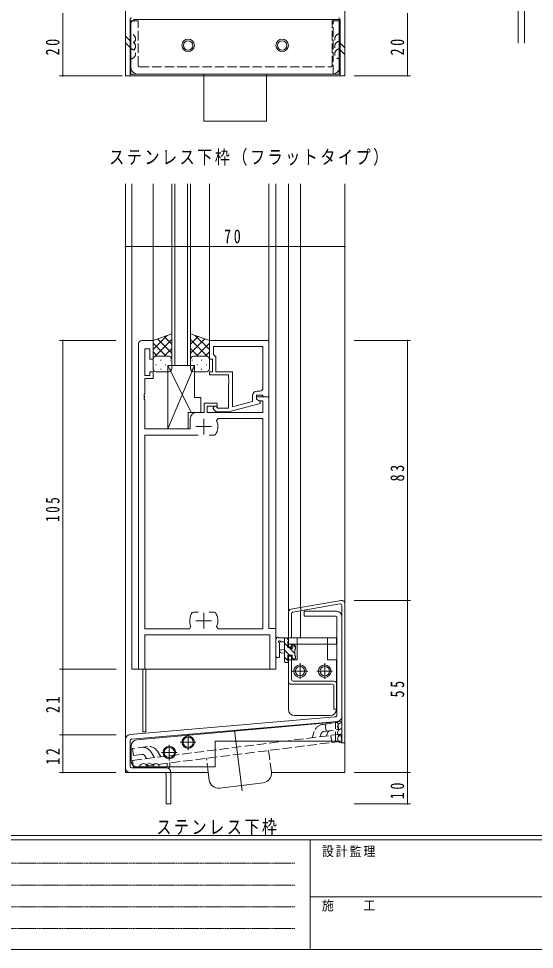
# Model space of a CAD drawing. Units: millimetres on the paper. Extents: x -397 to 397, y -282 to 282.
# Drawn here: x -229.3 to -64.7, y -282.1 to 15.2 of the extents above; entities that cross this region are included whole.
import ezdxf

# ---------------------------------------------------------------- set-up
doc = ezdxf.new("R2010")
doc.units = ezdxf.units.MM
for name, pattern in [('USER1', [0.375, 0.25, -0.125]), ('USER2', [13, 10, -1, 1, -1]), ('USER4', [4, 3, -1])]:
    doc.linetypes.add(name, pattern=pattern)
for name, color, linetype, lineweight in [('0-1_YKK_ZWAK', 7, 'Continuous', 18), ('0-3_YKK_11', 7, 'Continuous', 18), ('0-4_YKK_12', 2, 'Continuous', 18), ('0-5_YKK_13', 4, 'Continuous', 18), ('0-6_YKK_D', 6, 'Continuous', 18)]:
    doc.layers.add(name, color=color, linetype=linetype, lineweight=lineweight)
doc.layers.add('0-2_USER1', color=7, linetype='Continuous')
doc.styles.add('ＭＳ ゴシック', font='')
doc.styles.get('ＭＳ ゴシック').set_extended_font_data('MS Gothic')

msp = doc.modelspace()

# ---------------------------------------------------------------- linework, layer by layer
at = {"layer": '0-1_YKK_ZWAK'}
for p, q in [((376.092, -245.7), (-393.908, -245.7)), ((338.292, -247.1), (-393.908, -247.1)), ((-136.308, -247.1), (-136.308, -282.1)), ((-136.308, -265.299), (-7.508, -265.299)), ((-393.908, -282.1), (338.292, -282.1))]:
    msp.add_line(p, q, dxfattribs=at)
at = {"layer": '0-1_YKK_ZWAK', "linetype": 'USER1'}
for p, q in [((-389.31, -254.612), (-141.117, -254.612)), ((-389.31, -261.541), (-141.117, -261.541)), ((-389.31, -268.47), (-141.117, -268.47)), ((-389.31, -275.398), (-141.117, -275.398))]:
    msp.add_line(p, q, dxfattribs=at)
at = {"layer": '0-3_YKK_11'}
for p, q in [((-191.026, -88.628), (-191.026, -192.628)), ((-186.426, -87.628), (-190.026, -87.628)), ((-186.426, -93.628), (-186.426, -87.628)), ((-168.426, -87.628), (-168.426, -93.628)), ((-149.426, -87.628), (-168.426, -87.628)), ((-149.426, -105.628), (-149.426, -87.628)), ((-189.096, -90.328), (-187.426, -90.328)), ((-189.096, -98.828), (-189.096, -90.328)), ((-187.426, -90.328), (-187.426, -93.628)), ((-167.126, -89.558), (-151.356, -89.558)), ((-167.126, -92.128), (-167.126, -89.558)), ((-167.126, -89.558), (-151.356, -89.558)), ((-166.926, -92.328), (-167.126, -92.128)), ((-151.356, -89.558), (-151.356, -102.828)), ((-187.426, -93.628), (-186.426, -93.628)), ((-168.426, -93.628), (-167.426, -93.628)), ((-167.426, -93.628), (-167.426, -97.628)), ((-166.426, -92.828), (-166.926, -92.328)), ((-166.426, -97.628), (-166.426, -92.828)), ((-187.426, -97.628), (-187.426, -98.828)), ((-186.426, -97.628), (-187.426, -97.628)), ((-186.426, -99.828), (-186.426, -97.628)), ((-168.426, -97.628), (-168.426, -98.628)), ((-167.426, -97.628), (-168.426, -97.628)), ((-161.026, -97.628), (-166.426, -97.628)), ((-161.026, -108.837), (-161.026, -97.628)), ((-187.426, -98.828), (-189.096, -98.828)), ((-189.096, -99.828), (-186.426, -99.828)), ((-189.096, -104.67), (-189.096, -99.828)), ((-168.426, -98.628), (-162.326, -98.628)), ((-162.326, -98.628), (-162.326, -99.67)), ((-162.326, -99.67), (-162.206, -99.853)), ((-162.206, -100.403), (-162.326, -100.587)), ((-162.326, -100.587), (-162.326, -100.67)), ((-162.326, -100.67), (-162.206, -100.853)), ((-162.206, -99.853), (-162.206, -100.403)), ((-162.206, -100.853), (-162.206, -101.403)), ((-162.206, -101.403), (-162.326, -101.587)), ((-162.326, -101.587), (-162.326, -109.228)), ((-152.356, -103.828), (-153.226, -103.828)), ((-189.216, -104.853), (-189.096, -104.67)), ((-189.216, -105.403), (-189.216, -104.853)), ((-189.096, -105.587), (-189.216, -105.403)), ((-189.216, -105.853), (-189.096, -105.67)), ((-189.216, -106.403), (-189.216, -105.853)), ((-189.096, -106.587), (-189.216, -106.403)), ((-189.096, -105.67), (-189.096, -105.587)), ((-189.096, -115.828), (-189.096, -106.587)), ((-154.726, -105.328), (-154.726, -107.149)), ((-153.426, -105.128), (-151.626, -105.128)), ((-153.426, -106.428), (-153.426, -105.128)), ((-153.426, -105.628), (-153.426, -106.428)), ((-149.426, -105.628), (-153.426, -105.628)), ((-153.426, -106.428), (-152.56, -106.928)), ((-152.226, -107.121), (-153.426, -106.428)), ((-152.56, -106.928), (-151.356, -106.928)), ((-151.626, -105.128), (-151.426, -105.328)), ((-151.426, -105.328), (-151.126, -105.628)), ((-151.356, -106.928), (-151.356, -110.628)), ((-151.126, -105.628), (-149.426, -105.628)), ((-149.426, -179.628), (-149.426, -105.628)), ((-170.126, -107.628), (-170.126, -110.628)), ((-165.926, -107.628), (-170.126, -107.628)), ((-169.126, -108.628), (-165.926, -108.628)), ((-169.126, -110.628), (-169.126, -108.628)), ((-167.05, -109.653), (-166.275, -110.428)), ((-165.778, -109.228), (-166.202, -108.804)), ((-165.926, -108.628), (-165.926, -107.628)), ((-162.326, -109.228), (-165.778, -109.228)), ((-162.329, -110.428), (-152.226, -107.721)), ((-154.726, -107.149), (-161.026, -108.837)), ((-152.226, -107.721), (-152.226, -107.121)), ((-174.526, -112.628), (-174.526, -115.828)), ((-170.126, -110.628), (-172.526, -110.628)), ((-170.226, -112.628), (-170.226, -117.628)), ((-151.356, -110.628), (-169.126, -110.628)), ((-166.275, -110.428), (-162.329, -110.428)), ((-166.13, -113.265), (-165.675, -112.558)), ((-165.675, -112.558), (-151.356, -112.558)), ((-151.356, -112.558), (-151.356, -179.698)), ((-174.526, -115.828), (-189.096, -115.828)), ((-172.726, -115.128), (-167.726, -115.128)), ((-189.096, -117.828), (-171.976, -117.828)), ((-189.096, -179.698), (-189.096, -117.828)), ((-168.476, -117.828), (-166.779, -117.828)), ((-168.476, -117.828), (-166.779, -117.828)), ((-166.779, -117.828), (-166.533, -117.7)), ((-173.673, -174.428), (-173.919, -174.557)), ((-171.976, -174.428), (-173.673, -174.428)), ((-170.226, -174.628), (-170.226, -179.628)), ((-166.779, -174.428), (-168.476, -174.428)), ((-166.533, -174.557), (-166.779, -174.428)), ((-172.726, -177.128), (-167.726, -177.128)), ((-174.778, -179.698), (-189.096, -179.698)), ((-174.322, -178.991), (-174.778, -179.698)), ((-165.675, -179.698), (-166.13, -178.991)), ((-151.356, -179.698), (-165.675, -179.698)), ((-147.226, -179.628), (-149.426, -179.628)), ((-147.226, -192.628), (-147.226, -179.628)), ((-189.096, -181.628), (-149.156, -181.628)), ((-189.096, -192.628), (-189.096, -181.628)), ((-149.156, -181.628), (-149.156, -192.628)), ((-191.026, -192.628), (-189.096, -192.628)), ((-149.156, -192.628), (-147.226, -192.628))]:
    msp.add_line(p, q, dxfattribs=at)
for centre, radius, start, end in [((-190.026, -88.628), 1, 90.00001, 179.99999), ((-153.226, -105.328), 1.5, 90.00001, 179.99999), ((-152.356, -102.828), 1, 270.00001, 359.99999), ((-166.626, -109.228), 0.6, 44.99999, 225.00001), ((-172.526, -112.628), 2, 90.00001, 179.99999), ((-170.226, -115.128), 4.5, 325.15008, 24.45637), ((-170.226, -177.128), 4.5, 145.15008, 204.45637), ((-170.226, -177.128), 4.5, 335.54363, 34.84992)]:
    msp.add_arc(centre, radius, start, end, dxfattribs=at)
at = {"layer": '0-4_YKK_12'}
for p, q in [((-195.226, 178.912), (-195.226, -3.088)), ((-125.226, 178.912), (-125.226, -3.088)), ((-69.932, 162.358), (-69.932, 7.358)), ((-67.932, 162.358), (-67.932, 7.358)), ((-125.226, -3.088), (-195.226, -3.088)), ((-195.226, -37.628), (-195.226, -225.628)), ((-193.226, -37.628), (-193.226, -192.628)), ((-186.426, -88.128), (-186.426, -37.628)), ((-180.426, -37.628), (-180.426, -95.628)), ((-179.426, -95.628), (-179.426, -37.628)), ((-175.426, -37.628), (-175.426, -95.628)), ((-174.426, -95.628), (-174.426, -37.628)), ((-168.426, -88.128), (-168.426, -37.628)), ((-149.426, -87.928), (-149.426, -37.628)), ((-147.226, -37.628), (-147.226, -192.628)), ((-143.226, -182.628), (-143.226, -37.628)), ((-139.326, -37.628), (-139.326, -172.939)), ((-125.226, -37.628), (-125.226, -225.628)), ((-174.426, -95.628), (-180.426, -95.628)), ((-139.326, -173.954), (-139.326, -182.628)), ((-139.326, -182.628), (-142.226, -182.628)), ((-193.226, -192.628), (-147.226, -192.628)), ((-189.726, -192.628), (-189.726, -212.628)), ((-188.726, -192.628), (-188.726, -212.628)), ((-188.726, -212.628), (-189.726, -212.628)), ((-168.809, -225.628), (-195.226, -225.628)), ((-125.226, -225.628), (-148.652, -225.628))]:
    msp.add_line(p, q, dxfattribs=at)
at = {"layer": '0-5_YKK_13'}
for p, q in [((-195.226, 15.412), (-195.226, -3.088)), ((-193.726, 14.912), (-193.726, -3.088)), ((-192.476, 14.912), (-193.476, 13.912)), ((-126.726, -3.088), (-126.726, 14.912)), ((-125.226, -3.088), (-125.226, 15.412)), ((-193.476, -2.588), (-193.476, 13.912)), ((-193.726, 8.052), (-195.226, 9.552)), ((-193.726, 5.93), (-195.226, 7.43)), ((-125.226, 5.813), (-126.726, 7.313)), ((-126.708, 5.173), (-125.208, 3.673)), ((-193.476, -2.588), (-126.976, -2.588)), ((-170.226, -17.588), (-170.226, -2.588)), ((-193.726, -3.088), (-195.226, -3.088)), ((-125.226, -3.088), (-126.726, -3.088)), ((-180.426, -85.486), (-186.426, -87.628)), ((-186.426, -90.537), (-181.901, -86.012)), ((-180.426, -85.486), (-180.426, -93.628)), ((-174.426, -85.486), (-174.426, -93.628)), ((-174.426, -85.486), (-168.426, -87.628)), ((-168.426, -90.537), (-172.951, -86.012)), ((-186.426, -87.709), (-186.301, -87.584)), ((-186.426, -87.628), (-186.426, -93.628)), ((-182.269, -92.628), (-186.426, -88.471)), ((-185.739, -92.679), (-180.426, -87.366)), ((-180.426, -91.643), (-184.963, -87.106)), ((-180.426, -88.814), (-182.879, -86.362)), ((-174.426, -88.814), (-171.973, -86.362)), ((-174.426, -91.643), (-169.889, -87.106)), ((-169.113, -92.679), (-174.426, -87.366)), ((-172.583, -92.628), (-168.426, -88.471)), ((-168.426, -87.709), (-168.551, -87.584)), ((-168.426, -87.628), (-168.426, -93.628)), ((-185.097, -92.628), (-186.426, -91.3)), ((-182.861, -92.628), (-180.426, -90.194)), ((-171.992, -92.628), (-174.426, -90.194)), ((-169.755, -92.628), (-168.426, -91.3)), ((-186.426, -93.366), (-186.376, -93.315)), ((-186.426, -93.628), (-186.426, -96.628)), ((-181.426, -92.628), (-185.426, -92.628)), ((-185.426, -92.628), (-181.826, -92.628)), ((-183.808, -93.963), (-184.008, -93.963)), ((-180.826, -93.963), (-180.978, -93.963)), ((-180.844, -93.44), (-180.826, -93.422)), ((-180.426, -93.628), (-180.426, -96.628)), ((-174.426, -93.628), (-174.426, -96.628)), ((-174.008, -93.44), (-174.026, -93.422)), ((-174.026, -93.963), (-173.875, -93.963)), ((-173.426, -92.628), (-169.426, -92.628)), ((-169.426, -92.628), (-173.426, -92.628)), ((-171.045, -93.963), (-170.845, -93.963)), ((-168.426, -93.366), (-168.476, -93.315)), ((-168.426, -93.628), (-168.426, -96.628)), ((-185.423, -95.378), (-185.623, -95.378)), ((-181.426, -97.628), (-185.426, -97.628)), ((-183.808, -96.793), (-184.008, -96.793)), ((-182.393, -95.378), (-182.593, -95.378)), ((-181.676, -95.628), (-174.25, -110.628)), ((-181.676, -115.828), (-173.176, -95.628)), ((-181.676, -95.628), (-173.176, -95.628)), ((-181.676, -95.628), (-181.676, -115.828)), ((-180.84, -96.793), (-180.978, -96.793)), ((-174.013, -96.793), (-173.875, -96.793)), ((-173.426, -97.628), (-169.426, -97.628)), ((-173.176, -95.628), (-173.176, -105.828)), ((-172.46, -95.378), (-172.26, -95.378)), ((-171.045, -96.793), (-170.845, -96.793)), ((-169.43, -95.378), (-169.23, -95.378)), ((-173.176, -105.828), (-171.176, -105.828)), ((-171.176, -105.828), (-171.176, -110.628)), ((-175.176, -110.628), (-171.176, -110.628)), ((-175.176, -110.628), (-175.176, -115.828)), ((-181.676, -115.828), (-175.176, -115.828)), ((-142.4, -173.481), (-126.4, -170.659)), ((-141.813, -174.393), (-126.813, -171.747)), ((-126.226, -172.24), (-126.226, -216.128)), ((-125.226, -171.644), (-125.226, -216.128)), ((-143.226, -185.428), (-143.226, -174.466)), ((-142.226, -182.628), (-142.226, -174.885)), ((-139.326, -172.939), (-139.153, -173.924)), ((-138.226, -174.128), (-138.226, -175.628)), ((-127.726, -174.128), (-138.226, -174.128)), ((-128.226, -175.628), (-138.226, -175.628)), ((-127.726, -176.128), (-127.726, -207.123)), ((-126.226, -175.628), (-126.226, -207.811)), ((-147.226, -188.355), (-147.226, -183.193)), ((-143.526, -182.627), (-146.207, -182.627)), ((-145.607, -183.827), (-144.426, -183.827)), ((-144.426, -182.627), (-144.426, -190.227)), ((-143.226, -183.282), (-143.881, -182.627)), ((-143.426, -185.727), (-143.426, -183.727)), ((-143.226, -182.628), (-127.926, -182.628)), ((-143.226, -183.527), (-143.226, -182.927)), ((-143.226, -183.128), (-143.226, -184.128)), ((-140.426, -182.628), (-140.426, -189.628)), ((-130.726, -182.628), (-130.726, -189.628)), ((-127.926, -182.628), (-127.926, -184.628)), ((-146.026, -188.355), (-146.023, -184.394)), ((-144.426, -186.327), (-145.571, -186.429)), ((-143.426, -185.327), (-144.426, -184.327)), ((-142.871, -188.127), (-144.426, -186.572)), ((-142.487, -185.727), (-143.426, -185.727)), ((-143.226, -185.428), (-142.226, -185.428)), ((-141.126, -187.627), (-143.026, -185.727)), ((-142.226, -185.428), (-142.226, -184.628)), ((-142.026, -184.927), (-142.026, -185.266)), ((-140.926, -185.582), (-141.853, -184.655)), ((-141.014, -185.215), (-141.514, -184.715)), ((-141.126, -188.327), (-141.126, -186.227)), ((-140.926, -186.027), (-140.926, -185.427)), ((-144.426, -187.527), (-145.571, -187.425)), ((-143.226, -190.017), (-144.426, -188.817)), ((-143.426, -188.127), (-142.026, -188.127)), ((-143.426, -189.427), (-143.426, -188.127)), ((-143.226, -188.428), (-142.226, -188.428)), ((-143.226, -188.428), (-143.226, -196.425)), ((-143.226, -188.428), (-142.226, -188.428)), ((-143.226, -190.227), (-143.226, -189.627)), ((-143.226, -189.628), (-140.426, -189.628)), ((-143.226, -189.628), (-143.226, -205.428)), ((-142.226, -195.925), (-142.226, -188.428)), ((-142.026, -188.127), (-142.026, -189.027)), ((-141.671, -189.327), (-142.026, -188.972)), ((-141.726, -189.327), (-141.226, -189.327)), ((-140.926, -189.027), (-140.926, -188.527)), ((-130.726, -189.628), (-127.926, -189.628)), ((-127.926, -189.628), (-127.926, -205.421)), ((-144.126, -190.527), (-143.526, -190.527)), ((-139.526, -190.728), (-139.526, -195.728)), ((-131.626, -190.728), (-131.626, -195.728)), ((-137.026, -193.228), (-142.026, -193.228)), ((-129.126, -193.228), (-134.126, -193.228)), ((-142.226, -197.425), (-129.426, -197.425)), ((-141.726, -196.425), (-128.726, -196.425)), ((-128.726, -197.925), (-128.726, -205.421)), ((-127.926, -197.425), (-127.926, -205.428)), ((-127.726, -197.425), (-127.726, -205.421)), ((-128.412, -207.87), (-193.855, -213.51)), ((-141.226, -207.428), (-129.926, -207.428)), ((-128.726, -205.421), (-127.726, -205.421)), ((-193.269, -214.965), (-127.597, -209.306)), ((-126.226, -209.293), (-191.61, -215.168)), ((-126.226, -215.628), (-126.226, -209.293)), ((-160.423, -212.216), (-157.986, -231.514)), ((-195.226, -224.128), (-195.226, -215.005)), ((-193.726, -215.463), (-193.726, -223.628)), ((-166.626, -215.628), (-126.226, -215.628)), ((-166.626, -223.828), (-166.626, -215.628)), ((-125.226, -216.128), (-126.226, -216.128)), ((-193.431, -221.828), (-193.431, -217.16)), ((-182.726, -225.628), (-193.726, -225.628)), ((-193.226, -224.128), (-182.226, -224.128)), ((-166.626, -223.828), (-191.431, -223.828)), ((-180.726, -235.628), (-180.726, -225.628)), ((-168.506, -228.024), (-168.809, -225.628)), ((-182.226, -226.128), (-182.226, -235.628)), ((-165.154, -230.624), (-151.264, -228.87)), ((-182.226, -235.628), (-180.726, -235.628))]:
    msp.add_line(p, q, dxfattribs=at)
at = {"layer": '0-5_YKK_13', "linetype": 'USER4'}
for p, q in [((-128.976, -2.588), (-128.976, 14.912)), ((-193.476, 14.412), (-191.176, 14.412)), ((-193.476, -0.288), (-193.476, 14.412)), ((-191.176, 0.212), (-191.176, 14.412)), ((-129.276, 14.412), (-126.976, 14.412)), ((-129.276, 0.212), (-129.276, 14.412)), ((-126.976, -0.288), (-126.976, 14.412)), ((-129.276, -2.588), (-191.176, -2.588)), ((-190.676, -0.288), (-129.776, -0.288)), ((-132.23, -210.238), (-127.487, -209.639)), ((-131.511, -210.148), (-131.223, -212.429)), ((-128.226, -215.628), (-128.226, -209.473)), ((-127.487, -209.639), (-127.198, -211.921)), ((-192.986, -221.742), (-126.514, -213.347)), ((-135.612, -214.496), (-134.953, -212.485)), ((-132.767, -213.201), (-133.087, -214.177)), ((-131.942, -212.52), (-127.198, -211.921)), ((-130.72, -212.942), (-131.04, -213.918)), ((-129.665, -213.744), (-129.377, -216.026)), ((-126.514, -213.347), (-126.226, -215.628)), ((-192.698, -224.024), (-126.226, -215.628)), ((-188.223, -217.31), (-192.966, -217.909)), ((-192.966, -217.909), (-192.678, -220.191)), ((-189.981, -219.85), (-192.678, -220.191)), ((-187.074, -219.068), (-185.936, -220.851)), ((-183.889, -220.593), (-185.027, -218.809)), ((-148.664, -225.518), (-149.541, -218.573)), ((-192.986, -221.742), (-192.698, -224.024)), ((-189.013, -220.305), (-188.461, -221.17)), ((-168.809, -225.628), (-169.383, -221.079))]:
    msp.add_line(p, q, dxfattribs=at)
at = {"layer": '0-5_YKK_13', "linetype": 'USER2'}
for p, q in [((-175.226, -213.428), (-175.226, -218.428)), ((-181.231, -216.728), (-181.231, -221.728)), ((-172.726, -215.928), (-177.726, -215.928)), ((-178.731, -219.228), (-183.731, -219.228))]:
    msp.add_line(p, q, dxfattribs=at)
at = {"layer": '0-5_YKK_13'}
for points in [[(-126.976, -2.588), (-126.976, 14.912), (-192.476, 14.912)], [(-170.226, -17.588), (-150.226, -17.588), (-150.226, -2.588)], [(-143.226, -182.628), (-143.226, -184.628), (-127.926, -184.628)]]:
    msp.add_lwpolyline(points, dxfattribs=at)
for centre, radius in [((-175.226, 6.612), 2), ((-175.226, 6.612), 1.5), ((-145.226, 6.612), 2), ((-145.226, 6.612), 1.5), ((-139.526, -193.228), 2), ((-139.526, -193.228), 1.5), ((-131.626, -193.228), 2), ((-131.626, -193.228), 1.5), ((-175.226, -215.928), 2), ((-175.226, -215.928), 1.65), ((-181.231, -219.228), 2), ((-181.231, -219.228), 1.65)]:
    msp.add_circle(centre, radius, dxfattribs=at)
for centre, radius, start, end in [((-193.226, 14.912), 0.5, 90, 180), ((-127.226, 14.912), 0.5, 360, 90), ((-185.426, -93.628), 1, 90, 180), ((-185.426, -93.628), 1, 90, 179.9999), ((-181.426, -93.628), 1, 0, 90), ((-173.426, -93.628), 1, 90, 180), ((-169.426, -93.628), 1, 0, 90), ((-169.426, -93.628), 1, 0.0001, 90), ((-185.426, -96.628), 1, 180, 270), ((-181.426, -96.628), 1, 270, 0), ((-173.426, -96.628), 1, 180, 270), ((-169.426, -96.628), 1, 270, 0), ((-126.726, -172.24), 0.5, 0, 100.00204), ((-126.226, -171.644), 1, 0, 100.00204), ((-142.226, -174.466), 1, 100.00204, 180), ((-141.726, -174.885), 0.5, 100.00204, 180), ((-127.726, -175.628), 1.5, 0, 90), ((-128.226, -176.128), 0.5, 0, 90), ((-146.926, -183.193), 0.3, 130.52878, 180), ((-147.316, -182.737), 0.3, 310.52878, 10.52878), ((-146.726, -182.627), 0.3, 30, 190.52878), ((-146.207, -182.327), 0.3, 210, 270), ((-146.126, -183.827), 0.3, 30, 250.81024), ((-146.323, -184.394), 0.3, 359.95977, 70.81024), ((-145.607, -183.527), 0.3, 210, 270), ((-143.526, -182.927), 0.3, 0, 90), ((-143.426, -183.527), 0.2, 270, 0), ((-145.526, -186.927), 0.5, 95.09207, 264.90793), ((-142.487, -186.027), 0.3, 33.05573, 90), ((-142.026, -185.727), 0.25, 213.05573, 56.94427), ((-141.726, -184.927), 0.3, 45, 180), ((-141.726, -185.266), 0.3, 180, 236.94427), ((-141.126, -186.027), 0.2, 270, 0), ((-141.226, -185.427), 0.3, 0, 45), ((-146.626, -188.354), 0.6, 179.95977, 359.95977), ((-144.126, -190.227), 0.3, 180, 270), ((-143.526, -190.227), 0.3, 270, 0), ((-143.426, -189.627), 0.2, 0, 90), ((-141.726, -189.027), 0.3, 180, 270), ((-141.226, -189.027), 0.3, 270, 0), ((-141.126, -188.527), 0.2, 0, 90), ((-141.726, -195.925), 0.5, 180, 270), ((-142.226, -196.425), 1, 180, 270), ((-129.226, -197.925), 0.5, 0, 90), ((-128.726, -197.425), 1, 0, 90), ((-141.226, -205.428), 2, 180, 270), ((-141.226, -205.428), 2, 180, 270), ((-129.926, -205.428), 2, 270, 0), ((-129.926, -205.428), 2, 270, 0), ((-128.476, -207.123), 0.75, 274.92565, 0), ((-127.726, -207.811), 1.5, 274.92565, 0), ((-126.242, -211.011), 1.28, 90, 228.59317), ((-193.726, -215.005), 1.5, 94.92565, 180), ((-129.77, -213.254), 1, 97.1983, 161.86069), ((-126.242, -212.931), 1.28, 90, 228.59037), ((-126.242, -214.851), 1.28, 90, 273.83997), ((-193.226, -215.463), 0.5, 94.92565, 180), ((-191.431, -217.16), 2, 95.13496, 180), ((-191.431, -221.828), 2, 180, 270), ((-189.45, -224.043), 1.28, 0, 183.83997), ((-187.53, -224.043), 1.28, 0, 138.59037), ((-185.61, -224.043), 1.28, 0, 138.59317), ((-183.453, -223.257), 1.54, 325.51653, 22.14671), ((-183.295, -223.2), 2.2, 331.04679, 16.63698), ((-193.726, -224.128), 1.5, 180, 270), ((-193.226, -223.628), 0.5, 180, 270), ((-182.726, -226.128), 0.5, 0, 90), ((-182.226, -225.628), 1.5, 0, 90), ((-151.64, -225.894), 3, 277.1983, 7.1983), ((-165.53, -227.648), 3, 187.1983, 277.1983)]:
    msp.add_arc(centre, radius, start, end, dxfattribs=at)
at = {"layer": '0-5_YKK_13', "linetype": 'USER4'}
for centre, radius, start, end in [((-193.619, 8.709), 1.6, 311.40683, 90.00044), ((-126.833, 8.709), 1.6, 89.99956, 228.59317), ((-193.619, 6.309), 1.6, 311.40963, 90.00044), ((-126.833, 6.309), 1.6, 89.99956, 228.59037), ((-193.619, 3.909), 1.6, 266.16003, 90), ((-126.833, 3.909), 1.6, 90, 273.84013), ((-190.676, 0.212), 0.5, 180, 270), ((-129.776, 0.212), 0.5, 270, 360), ((-191.176, -0.288), 2.3, 180, 270), ((-129.276, -0.288), 2.3, 270, 360), ((-131.817, -213.512), 3.3, 97.1983, 161.86069), ((-131.817, -213.512), 1, 97.1983, 161.86069), ((-189.856, -220.843), 3.3, 32.53591, 97.1983), ((-189.856, -220.843), 1, 32.53591, 97.1983), ((-187.809, -220.584), 3.3, 32.53591, 97.1983)]:
    msp.add_arc(centre, radius, start, end, dxfattribs=at)
at = {"layer": '0-6_YKK_D'}
for p, q in [((-215.226, 16.912), (-215.226, -3.088)), ((-105.226, 16.912), (-105.226, -3.088)), ((-196.226, -3.088), (-216.226, -3.088)), ((-122.226, -3.088), (-104.226, -3.088)), ((-195.226, -86.628), (-195.226, -56.628)), ((-195.226, -57.628), (-125.226, -57.628)), ((-125.226, -86.628), (-125.226, -56.628)), ((-198.226, -87.628), (-216.226, -87.628)), ((-215.226, -87.628), (-215.226, -192.628)), ((-122.226, -87.628), (-104.226, -87.628)), ((-105.226, -87.628), (-105.226, -170.628)), ((-122.226, -170.628), (-104.226, -170.628)), ((-122.226, -170.628), (-104.226, -170.628)), ((-105.226, -170.628), (-105.226, -225.628)), ((-198.226, -192.628), (-216.226, -192.628)), ((-198.226, -192.628), (-216.226, -192.628)), ((-215.226, -192.628), (-215.226, -213.628)), ((-198.226, -213.628), (-216.226, -213.628)), ((-198.226, -213.628), (-216.226, -213.628)), ((-215.226, -213.628), (-215.226, -225.628)), ((-198.226, -225.628), (-216.226, -225.628)), ((-122.226, -225.628), (-104.226, -225.628)), ((-122.226, -225.628), (-104.226, -225.628)), ((-105.226, -225.628), (-105.226, -235.628)), ((-122.226, -235.628), (-104.226, -235.628))]:
    msp.add_line(p, q, dxfattribs=at)
for centre, start, end in [((-215.226, -3.088), 90, 270), ((-215.226, -3.088), 270, 90), ((-105.226, -3.088), 90, 270), ((-105.226, -3.088), 270, 90), ((-195.226, -57.628), 0, 180), ((-195.226, -57.628), 180, 0), ((-125.226, -57.628), 0, 180), ((-125.226, -57.628), 180, 0), ((-215.226, -87.628), 90, 270), ((-215.226, -87.628), 270, 90), ((-105.226, -87.628), 90, 270), ((-105.226, -87.628), 270, 90), ((-105.226, -170.628), 90, 270), ((-105.226, -170.628), 270, 90), ((-215.226, -192.628), 90, 270), ((-215.226, -192.628), 90, 270), ((-215.226, -192.628), 270, 90), ((-215.226, -192.628), 270, 90), ((-215.226, -213.628), 90, 270), ((-215.226, -213.628), 90, 270), ((-215.226, -213.628), 270, 90), ((-215.226, -213.628), 270, 90), ((-215.226, -225.628), 90, 270), ((-215.226, -225.628), 270, 90), ((-105.226, -225.628), 90, 270), ((-105.226, -225.628), 90, 270), ((-105.226, -225.628), 270, 90), ((-105.226, -225.628), 270, 90), ((-105.226, -235.628), 90, 270), ((-105.226, -235.628), 270, 90)]:
    msp.add_arc(centre, 0.106, start, end, dxfattribs=at)

# ---------------------------------------------------------------- texts
at = {"layer": '0-1_YKK_ZWAK', "char_height": 3.079, "attachment_point": 7, "style": 'ＭＳ ゴシック'}
for s, insert in [('\\T1.17;\\W0.9;設計監理', (-132.539, -252.633)), ('\\T1.17;\\W0.9;施\u3000\u3000工', (-132.539, -269.954))]:
    msp.add_mtext(s, dxfattribs=dict(at, insert=insert))
at = {"layer": '0-2_USER1', "char_height": 4.399, "attachment_point": 7, "style": 'ＭＳ ゴシック'}
for s, insert in [('\\T1.17;\\W0.8;ステンレス下枠（フラットタイプ）', (-200.409, -31.847)), ('\\T1.17;\\W0.8;ステンレス下枠', (-185.358, -245.7))]:
    msp.add_mtext(s, dxfattribs=dict(at, insert=insert))
at = {"layer": '0-6_YKK_D', "color": 7, "char_height": 4.399, "attachment_point": 7, "rotation": 90, "style": 'ＭＳ ゴシック'}
for s, insert in [('\\T1.37;\\W0.75;20', (-216.226, 3.392)), ('\\T1.37;\\W0.75;20', (-106.226, 3.392)), ('\\T1.37;\\W0.75;83', (-106.226, -132.648)), ('\\T1.38;\\W0.7;105', (-216.226, -145.568)), ('\\T1.37;\\W0.75;55', (-106.226, -201.648)), ('\\T1.37;\\W0.75;21', (-216.226, -206.648)), ('\\T1.37;\\W0.75;12', (-216.226, -223.148)), ('\\T1.37;\\W0.75;10', (-106.226, -234.148))]:
    msp.add_mtext(s, dxfattribs=dict(at, insert=insert))
at = {"layer": '0-6_YKK_D', "color": 7, "insert": (-163.746, -56.628), "char_height": 4.399, "attachment_point": 7, "style": 'ＭＳ ゴシック'}
msp.add_mtext('\\T1.37;\\W0.75;70', dxfattribs=at)

doc.saveas('drawing.dxf')
